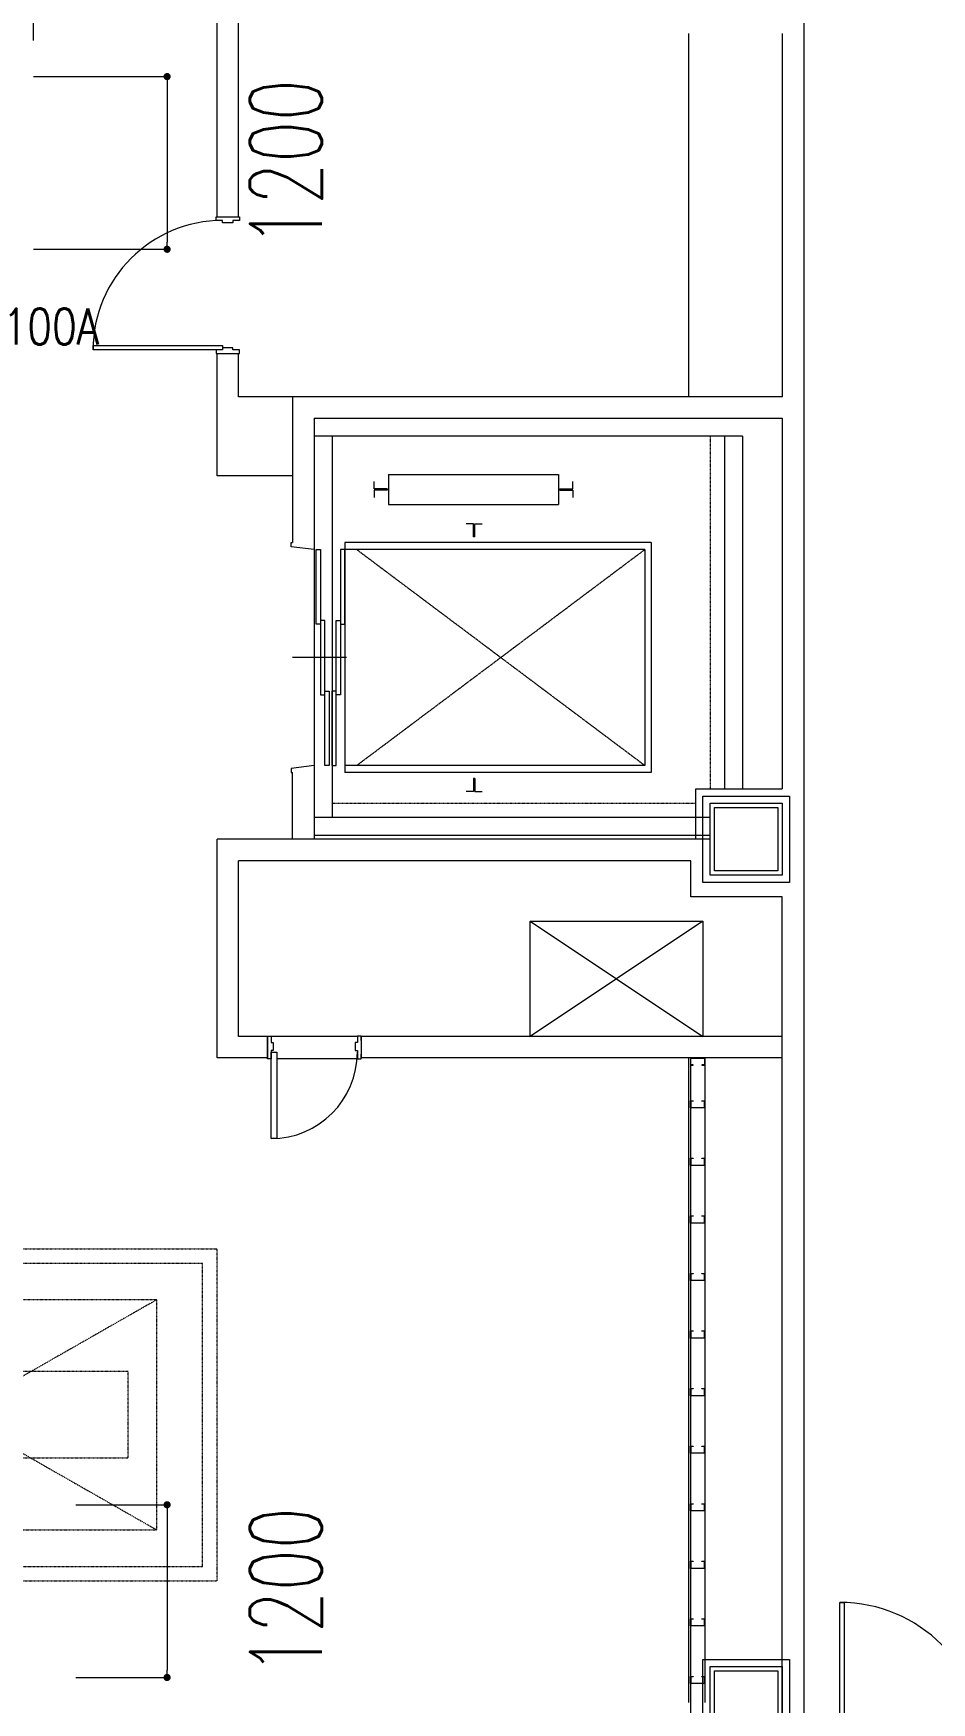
# Model space of a CAD drawing. Extents: x 225000 to 2157367, y 208400 to 840900.
# Drawn here: x 511976 to 518213, y 411202 to 422802 of the extents above; entities that cross this region are included whole.
import ezdxf
from ezdxf.enums import TextEntityAlignment as Align

# ---------------------------------------------------------------- set-up
doc = ezdxf.new("R2010")
doc.units = 0
doc.header["$LTSCALE"] = 10
doc.linetypes.add('Data Center Layout_L20$0$CENTERK0', pattern=[0.65, 0.5, -0.05, 0.05, -0.05])
doc.linetypes.add('Data Center Layout_L20$0$HIDDENK1', pattern=[0.334, 0.167, -0.167])
doc.layers.add('Data Center Layout_L20$0$ARC', color=252, linetype='Continuous', lineweight=0)
doc.layers.add('Data Center Layout_L20$0$STEEL1', color=252, linetype='Continuous', lineweight=0)
doc.layers.add('Data Center Layout_L20$0$MACHINE-DIM', color=252, linetype='Continuous')
doc.layers.add('XFM2P20L-DC$0$M-DUCT-TEXT', color=4, linetype='Continuous')
doc.styles.add('Data Center Layout_L20$0$型式1', font='simplex.shx', dxfattribs={"width": 0.68, "bigfont": 'chineset.shx'})
doc.styles.add('XFM2P20L-DC$0$aa-txt', font='simplex.shx', dxfattribs={"width": 0.8, "bigfont": 'CHINA.shx'})
doc.dimstyles.new('Data Center Layout_L20$0$DIM-50-00', dxfattribs={"dimscale": 0, "dimtxt": 150, "dimasz": 50, "dimexe": 0, "dimexo": 0.1, "dimgap": 50, "dimtad": 1, "dimdec": 1, "dimdsep": 46, "dimtxsty": 'Data Center Layout_L20$0$型式1', "dimblk": 'Data Center Layout_L20$0$_Dot', "dimcen": 0, "dimclrd": 256, "dimclre": 256, "dimclrt": 256, "dimadec": 0, "dimazin": 0, "dimtfac": 0.8, "dimtdec": 1, "dimtmove": 2, "dimatfit": 3, "dimldrblk": 'Data Center Layout_L20$0$_ArchTick', "dimfxl": 1, "dimtolj": 1, "dimlwd": 13, "dimlwe": 9, "dimarcsym": 0})

# ---------------------------------------------------------------- blocks, each defined once
blk = doc.blocks.new('Data Center Layout_L20$0$_Dot')
at = {"layer": 'Data Center Layout_L20$0$MACHINE-DIM', "color": 0, "lineweight": -2}
blk.add_line((-0.5, 0), (-1, 0), dxfattribs=at)
at = {"layer": 'Data Center Layout_L20$0$MACHINE-DIM', "color": 0, "const_width": 0.5}
blk.add_lwpolyline([(-0.25, 0, 1), (0.25, 0, 1)], format="xyb", close=True, dxfattribs=at)
blk = doc.blocks.new('*D117')
at = {"layer": 'Data Center Layout_L20$0$STEEL1', "lineweight": 9, "transparency": 16777216}
for p, q in [((511976, 222752), (511976, 223354)), ((513251, 222752), (513251, 223354))]:
    blk.add_line(p, q, dxfattribs=at)
at = {"layer": 'Data Center Layout_L20$0$STEEL1', "lineweight": 13, "transparency": 16777216}
blk.add_line((512026, 223354), (513201, 223354), dxfattribs=at)
at = {"layer": 'DEFPOINTS', "color": 0, "transparency": 16777216}
for p in [(513251, 223354), (511976, 222752), (513251, 222752)]:
    blk.add_point(p, dxfattribs=at)
at = {"layer": 'Data Center Layout_L20$0$STEEL1', "lineweight": 13, "transparency": 16777216, "xscale": 50, "yscale": 50, "zscale": 50, "rotation": 180}
blk.add_blockref('Data Center Layout_L20$0$_Dot', (511976, 223354), dxfattribs=at)
at = {"layer": 'Data Center Layout_L20$0$STEEL1', "lineweight": 13, "transparency": 16777216, "xscale": 50, "yscale": 50, "zscale": 50}
blk.add_blockref('Data Center Layout_L20$0$_Dot', (513251, 223354), dxfattribs=at)
at = {"layer": 'Data Center Layout_L20$0$STEEL1', "transparency": 16777216, "insert": (512613, 223654), "char_height": 500, "attachment_point": 5, "style": 'Data Center Layout_L20$0$型式1'}
blk.add_mtext('\\A1;1275', dxfattribs=at)
blk = doc.blocks.new('Data Center Layout_L20$0$_ArchTick')
at = {"layer": 'Data Center Layout_L20$0$MACHINE-DIM', "color": 0, "const_width": 0.15}
blk.add_lwpolyline([(-0.5, -0.5), (0.5, 0.5)], dxfattribs=at)
blk = doc.blocks.new('*D120')
at = {"layer": 'Data Center Layout_L20$0$STEEL1', "lineweight": 9, "transparency": 16777216}
for p, q in [((511976, 222502), (512904, 222502)), ((511976, 221302), (512904, 221302))]:
    blk.add_line(p, q, dxfattribs=at)
at = {"layer": 'Data Center Layout_L20$0$STEEL1', "lineweight": 13, "transparency": 16777216}
blk.add_line((512904, 222452), (512904, 221352), dxfattribs=at)
at = {"layer": 'DEFPOINTS', "color": 0, "transparency": 16777216}
for p in [(511976, 222502), (511976, 221302), (512904, 221302)]:
    blk.add_point(p, dxfattribs=at)
at = {"layer": 'Data Center Layout_L20$0$STEEL1', "lineweight": 13, "transparency": 16777216, "xscale": 50, "yscale": 50, "zscale": 50}
for p, rotation in [((512904, 222502), 90), ((512904, 221302), 270)]:
    blk.add_blockref('Data Center Layout_L20$0$_Dot', p, dxfattribs=dict(at, rotation=rotation))
at = {"layer": 'Data Center Layout_L20$0$STEEL1', "transparency": 16777216, "insert": (513729, 221902), "char_height": 500, "attachment_point": 5, "rotation": 90, "style": 'Data Center Layout_L20$0$型式1'}
blk.add_mtext('\\A1;1200', dxfattribs=at)
blk = doc.blocks.new('*D121')
at = {"layer": 'Data Center Layout_L20$0$STEEL1', "lineweight": 9, "transparency": 16777216}
for p, q in [((512270, 212577), (512904, 212577)), ((512270, 211377), (512904, 211377))]:
    blk.add_line(p, q, dxfattribs=at)
at = {"layer": 'Data Center Layout_L20$0$STEEL1', "lineweight": 13, "transparency": 16777216}
blk.add_line((512904, 212527), (512904, 211427), dxfattribs=at)
at = {"layer": 'DEFPOINTS', "color": 0, "transparency": 16777216}
for p in [(512270, 212577), (512270, 211377), (512904, 211377)]:
    blk.add_point(p, dxfattribs=at)
at = {"layer": 'Data Center Layout_L20$0$STEEL1', "lineweight": 13, "transparency": 16777216, "xscale": 50, "yscale": 50, "zscale": 50}
for p, rotation in [((512904, 212577), 90), ((512904, 211377), 270)]:
    blk.add_blockref('Data Center Layout_L20$0$_Dot', p, dxfattribs=dict(at, rotation=rotation))
at = {"layer": 'Data Center Layout_L20$0$STEEL1', "transparency": 16777216, "insert": (513729, 211977), "char_height": 500, "attachment_point": 5, "rotation": 90, "style": 'Data Center Layout_L20$0$型式1'}
blk.add_mtext('\\A1;1200', dxfattribs=at)
blk = doc.blocks.new('XFM2P20L-DC')
at = {"layer": 'XFM2P20L-DC$0$M-DUCT-TEXT', "style": 'XFM2P20L-DC$0$aa-txt', "width": 0.8}
blk.add_text('100A', height=250, dxfattribs=at).set_placement((511762, 220765, 0), align=Align.MIDDLE_LEFT)
blk = doc.blocks.new('Data Center Layout_L20')
at = {"layer": 'Data Center Layout_L20$0$ARC'}
for p, q in [((517325.59, 223452.31), (517325.59, 210922.31)), ((516525.59, 222802.31), (516525.59, 220277.31)), ((517175.59, 222802.31), (517175.59, 220277.31)), ((513250.59, 221526.92), (513400.59, 221526.92)), ((513250.59, 220577.31), (513400.59, 220577.31)), ((517175.59, 220127.31), (517175.59, 217602.31)), ((516900.59, 220002.31), (513925.59, 220002.31)), ((513925.59, 220002.31), (513925.59, 217352.31)), ((514050.59, 220002.31), (514050.59, 217352.31)), ((516775.59, 220002.31), (516775.59, 217552.31)), ((516900.59, 220002.31), (516900.59, 217552.31)), ((517175.59, 220002.31), (517175.59, 217602.31)), ((517175.59, 219852.31), (517175.59, 217552.31)), ((513775.59, 219727.31), (513250.59, 219727.31)), ((514441.96, 219737.32), (515621.96, 219737.32)), ((514441.96, 219737.32), (514441.96, 219527.32)), ((515621.96, 219737.32), (515621.96, 219527.32)), ((514341.96, 219637.32), (514341.96, 219687.32)), ((514431.96, 219637.32), (514341.96, 219637.32)), ((514341.96, 219627.32), (514341.96, 219577.32)), ((514431.96, 219627.32), (514341.96, 219627.32)), ((514431.96, 219637.32), (514431.96, 219627.32)), ((515631.96, 219637.32), (515721.96, 219637.32)), ((515631.96, 219637.32), (515631.96, 219627.32)), ((515631.96, 219627.32), (515721.96, 219627.32)), ((515721.96, 219637.32), (515721.96, 219687.32)), ((515721.96, 219627.32), (515721.96, 219577.32)), ((514441.96, 219527.32), (515621.96, 219527.32)), ((515031.96, 219394.81), (514981.96, 219394.81)), ((515031.96, 219304.81), (515031.96, 219394.81)), ((515041.96, 219304.81), (515041.96, 219394.81)), ((515041.96, 219394.81), (515091.96, 219394.81)), ((516264.96, 219264.81), (514138.96, 219264.81)), ((514138.96, 219264.81), (514138.96, 217664.81)), ((515041.96, 219304.81), (515031.96, 219304.81)), ((516264.96, 219264.81), (516264.96, 217664.81)), ((514220.96, 219214.81), (514138.96, 219214.81)), ((516220.96, 219214.81), (514220.96, 219214.81)), ((516220.96, 219214.81), (516220.96, 217714.81)), ((514150.59, 218464.31), (513773.96, 218464.31)), ((514220.96, 217714.81), (514138.96, 217714.81)), ((516264.96, 217664.81), (514138.96, 217664.81)), ((516220.96, 217714.81), (514220.96, 217714.81)), ((515041.96, 217624.81), (515031.96, 217624.81)), ((515031.96, 217624.81), (515031.96, 217534.81)), ((515041.96, 217624.81), (515041.96, 217534.81)), ((515031.96, 217534.81), (514981.96, 217534.81)), ((515041.96, 217534.81), (515091.96, 217534.81)), ((516575.59, 217552.31), (517175.59, 217552.31)), ((516675.59, 217352.31), (513925.59, 217352.31)), ((516675.59, 217227.31), (513925.59, 217227.31)), ((516540.59, 217052.31), (513400.59, 217052.31)), ((516540.59, 216802.31), (516540.59, 217052.31)), ((517175.59, 216802.31), (516540.59, 216802.31)), ((517175.59, 210952.31), (517175.59, 216802.31)), ((515425.59, 216632.31), (516625.59, 215832.31)), ((516625.59, 216632.31), (515425.59, 215832.31)), ((513600.59, 215832.31), (513400.59, 215832.31)), ((513600.59, 215832.31), (513600.59, 215682.31)), ((513625.59, 215834.8), (514225.59, 215834.8)), ((517175.59, 215832.31), (514250.59, 215832.31)), ((514250.59, 215832.31), (514250.59, 215682.31)), ((513600.59, 215682.31), (513250.59, 215682.31)), ((514225.59, 215676.8), (513665.59, 215676.8)), ((517175.59, 215682.31), (514250.59, 215682.31)), ((516525.59, 215682.31), (516525.59, 211202.31)), ((516538.09, 215682.31), (516538.09, 211274.31)), ((516638.09, 215682.31), (516638.09, 211202.31)), ((516538.09, 211864.33), (516538.09, 208796.31)), ((516675.59, 210952.31), (516675.59, 211452.31)), ((516675.59, 210952.31), (516675.59, 211452.31)), ((516675.59, 210952.31), (516675.59, 211452.31))]:
    blk.add_line(p, q, dxfattribs=at)
at = {"layer": 'Data Center Layout_L20$0$ARC', "linetype": 'Continuous'}
for p, q in [((513250.59, 221526.92), (513250.59, 223202.31)), ((513400.59, 221526.92), (513400.59, 223062.31)), ((513250.59, 219727.31), (513250.59, 220577.31)), ((513400.59, 220277.31), (513400.59, 220577.31)), ((517175.59, 220277.31), (513400.59, 220277.31)), ((513775.59, 220277.31), (513775.59, 219264.81)), ((513925.59, 220127.31), (517175.59, 220127.31)), ((513925.59, 220127.31), (513925.59, 219214.81)), ((513765.59, 219234.81), (513765.59, 219264.81)), ((513765.59, 219264.81), (513775.59, 219264.81)), ((513925.59, 219214.81), (513765.59, 219234.81)), ((513925.59, 217714.81), (513765.59, 217694.81)), ((513765.59, 217694.81), (513765.59, 217664.81)), ((513765.59, 217664.81), (513775.59, 217664.81)), ((513775.59, 217202.31), (513775.59, 217664.81)), ((513925.59, 217714.81), (513925.59, 217202.31)), ((516575.59, 217202.31), (516575.59, 217552.31)), ((516675.59, 217202.31), (513250.59, 217202.31)), ((513250.59, 215682.31), (513250.59, 217202.31)), ((513400.59, 215832.31), (513400.59, 217052.31))]:
    blk.add_line(p, q, dxfattribs=at)
at = {"layer": 'Data Center Layout_L20$0$ARC', "linetype": 'Data Center Layout_L20$0$HIDDENK1'}
for p, q in [((516675.59, 220002.31), (516675.59, 217552.31)), ((514050.59, 217452.31), (516575.59, 217452.31)), ((511400.59, 214356.31), (513250.59, 214356.31)), ((511400.59, 214256.31), (513150.59, 214256.31)), ((513150.59, 212148.31), (513150.59, 214256.31)), ((513250.59, 212048.31), (513250.59, 214356.31)), ((510031.59, 214002.31), (512832.59, 212402.31)), ((512832.59, 214002.31), (510031.59, 212402.31)), ((509651.59, 212048.31), (513250.59, 212048.31)), ((509751.59, 212148.31), (513150.59, 212148.31))]:
    blk.add_line(p, q, dxfattribs=at)
at = {"layer": 'Data Center Layout_L20$0$ARC', "linetype": 'Data Center Layout_L20$0$CENTERK0'}
for p, q in [((514220.96, 217714.81), (516220.96, 219214.81)), ((516220.96, 217714.81), (514220.96, 219214.81))]:
    blk.add_line(p, q, dxfattribs=at)
at = {"layer": 'Data Center Layout_L20$0$ARC'}
for points in [[(513406.59, 221526.92), (513406.59, 221501.92), (513361.59, 221501.92), (513361.59, 221486.92), (513289.59, 221486.92), (513289.59, 221501.92), (513244.59, 221501.92), (513244.59, 221526.92), (513406.59, 221526.92)], [(513406.59, 220577.31), (513406.59, 220602.31), (513361.59, 220602.31), (513361.59, 220617.31), (513289.59, 220617.31), (513289.59, 220602.31), (513244.59, 220602.31), (513244.59, 220577.31), (513406.59, 220577.31)], [(514250.59, 215802.8), (514250.59, 215834.8), (514225.59, 215834.8), (514225.59, 215789.8), (514210.59, 215789.8), (514210.59, 215734.8), (514225.59, 215734.8), (514225.59, 215676.8), (514250.59, 215676.8), (514250.59, 215708.8)]]:
    blk.add_lwpolyline(points, dxfattribs=at)
for points in [[(512389.59, 220602.31), (512389.59, 220632.31), (513289.59, 220632.31), (513289.59, 220602.31)], [(513938.96, 218697.81), (513938.96, 219214.81), (513968.96, 219214.81), (513968.96, 218697.81)], [(514138.96, 218697.81), (514138.96, 219214.81), (514108.96, 219214.81), (514108.96, 218697.81)], [(513968.96, 218722.81), (513968.96, 218205.81), (513998.96, 218205.81), (513998.96, 218722.81)], [(514108.96, 218722.81), (514108.96, 218205.81), (514078.96, 218205.81), (514078.96, 218722.81)], [(514028.96, 218230.81), (514028.96, 217713.81), (513998.96, 217713.81), (513998.96, 218230.81)], [(514048.96, 218230.81), (514048.96, 217713.81), (514078.96, 217713.81), (514078.96, 218230.81)], [(516625.59, 217502.31), (517225.59, 217502.31), (517225.59, 216902.31), (516625.59, 216902.31)], [(516675.59, 216952.31), (516675.59, 217452.31), (517175.59, 217452.31), (517175.59, 216952.31)], [(516705.59, 216982.31), (516705.59, 217422.31), (517145.59, 217422.31), (517145.59, 216982.31)], [(515425.59, 216632.31), (516625.59, 216632.31), (516625.59, 215832.31), (515425.59, 215832.31)], [(513600.59, 215802.8), (513600.59, 215834.8), (513625.59, 215834.8), (513625.59, 215789.8), (513640.59, 215789.8), (513640.59, 215734.8), (513625.59, 215734.8), (513625.59, 215676.8), (513600.59, 215676.8), (513600.59, 215708.8)], [(517575.59, 211898.31), (517605.59, 211898.31), (517605.59, 210898.31), (517575.59, 210898.31)], [(516625.59, 211502.31), (517225.59, 211502.31), (517225.59, 210902.31), (516625.59, 210902.31)], [(516675.59, 210952.31), (516675.59, 211452.31), (517175.59, 211452.31), (517175.59, 210952.31)], [(516705.59, 210982.31), (516705.59, 211422.31), (517145.59, 211422.31), (517145.59, 210982.31)]]:
    blk.add_lwpolyline(points, close=True, dxfattribs=at)
at = {"layer": 'Data Center Layout_L20$0$ARC', "linetype": 'Continuous'}
for points in [[(513625.59, 215721.8), (513665.59, 215721.8), (513665.59, 215121.8), (513625.59, 215121.8)], [(516618.09, 215632.31), (516638.09, 215632.31), (516638.09, 215682.31), (516538.09, 215682.31), (516538.09, 215632.31), (516558.09, 215632.31), (516558.09, 215634.61), (516540.39, 215634.61), (516540.39, 215680.01), (516635.79, 215680.01), (516635.79, 215634.61), (516618.09, 215634.61)], [(516618.09, 215384.81), (516638.09, 215384.81), (516638.09, 215334.81), (516538.09, 215334.81), (516538.09, 215384.81), (516558.09, 215384.81), (516558.09, 215382.51), (516540.39, 215382.51), (516540.39, 215337.11), (516635.79, 215337.11), (516635.79, 215382.51), (516618.09, 215382.51)], [(516618.09, 214984.81), (516638.09, 214984.81), (516638.09, 214934.81), (516538.09, 214934.81), (516538.09, 214984.81), (516558.09, 214984.81), (516558.09, 214982.51), (516540.39, 214982.51), (516540.39, 214937.11), (516635.79, 214937.11), (516635.79, 214982.51), (516618.09, 214982.51)], [(516618.09, 214584.81), (516638.09, 214584.81), (516638.09, 214534.81), (516538.09, 214534.81), (516538.09, 214584.81), (516558.09, 214584.81), (516558.09, 214582.51), (516540.39, 214582.51), (516540.39, 214537.11), (516635.79, 214537.11), (516635.79, 214582.51), (516618.09, 214582.51)], [(516618.09, 214184.81), (516638.09, 214184.81), (516638.09, 214134.81), (516538.09, 214134.81), (516538.09, 214184.81), (516558.09, 214184.81), (516558.09, 214182.51), (516540.39, 214182.51), (516540.39, 214137.11), (516635.79, 214137.11), (516635.79, 214182.51), (516618.09, 214182.51)], [(516618.09, 213784.81), (516638.09, 213784.81), (516638.09, 213734.81), (516538.09, 213734.81), (516538.09, 213784.81), (516558.09, 213784.81), (516558.09, 213782.51), (516540.39, 213782.51), (516540.39, 213737.11), (516635.79, 213737.11), (516635.79, 213782.51), (516618.09, 213782.51)], [(516618.09, 213384.81), (516638.09, 213384.81), (516638.09, 213334.81), (516538.09, 213334.81), (516538.09, 213384.81), (516558.09, 213384.81), (516558.09, 213382.51), (516540.39, 213382.51), (516540.39, 213337.11), (516635.79, 213337.11), (516635.79, 213382.51), (516618.09, 213382.51)], [(516618.09, 212984.81), (516638.09, 212984.81), (516638.09, 212934.81), (516538.09, 212934.81), (516538.09, 212984.81), (516558.09, 212984.81), (516558.09, 212982.51), (516540.39, 212982.51), (516540.39, 212937.11), (516635.79, 212937.11), (516635.79, 212982.51), (516618.09, 212982.51)], [(516618.09, 212584.81), (516638.09, 212584.81), (516638.09, 212534.81), (516538.09, 212534.81), (516538.09, 212584.81), (516558.09, 212584.81), (516558.09, 212582.51), (516540.39, 212582.51), (516540.39, 212537.11), (516635.79, 212537.11), (516635.79, 212582.51), (516618.09, 212582.51)], [(516618.09, 212184.81), (516638.09, 212184.81), (516638.09, 212134.81), (516538.09, 212134.81), (516538.09, 212184.81), (516558.09, 212184.81), (516558.09, 212182.51), (516540.39, 212182.51), (516540.39, 212137.11), (516635.79, 212137.11), (516635.79, 212182.51), (516618.09, 212182.51)], [(516618.09, 211784.81), (516638.09, 211784.81), (516638.09, 211734.81), (516538.09, 211734.81), (516538.09, 211784.81), (516558.09, 211784.81), (516558.09, 211782.51), (516540.39, 211782.51), (516540.39, 211737.11), (516635.79, 211737.11), (516635.79, 211782.51), (516618.09, 211782.51)], [(516618.09, 211384.81), (516638.09, 211384.81), (516638.09, 211334.81), (516538.09, 211334.81), (516538.09, 211384.81), (516558.09, 211384.81), (516558.09, 211382.51), (516540.39, 211382.51), (516540.39, 211337.11), (516635.79, 211337.11), (516635.79, 211382.51), (516618.09, 211382.51)]]:
    blk.add_lwpolyline(points, close=True, dxfattribs=at)
at = {"layer": 'Data Center Layout_L20$0$ARC', "linetype": 'Data Center Layout_L20$0$HIDDENK1'}
for points in [[(512832.59, 214002.31), (510031.59, 214002.31), (510031.59, 212402.31), (512832.59, 212402.31)], [(512632.59, 213502.31), (510732.59, 213502.31), (510732.59, 212902.31), (512632.59, 212902.31)]]:
    blk.add_lwpolyline(points, close=True, dxfattribs=at)
at = {"layer": 'Data Center Layout_L20$0$ARC'}
for centre, radius, start, end in [((513289.59, 220602.31), 900, 90, 180), ((517575.59, 210898.31), 1000, 0, 90)]:
    blk.add_arc(centre, radius, start, end, dxfattribs=at)
at = {"layer": 'Data Center Layout_L20$0$ARC', "linetype": 'Continuous'}
blk.add_arc((513625.59, 215721.8), 600, 270, 360, dxfattribs=at)
at = {"layer": 'Data Center Layout_L20$0$STEEL1'}
dim = blk.add_linear_dim(base=(513250.59, 223353.94), p1=(511975.59, 222752.31), p2=(513250.59, 222752.31), dimstyle='Data Center Layout_L20$0$DIM-50-00', override={"dimscale": 1, "dimtxt": 500}, dxfattribs=at)
dim.commit()
dim.dimension.update_dxf_attribs({"geometry": '*D117', "text_midpoint": (512613.09, 223653.94)})
for base, p1, p2, picture, middle in [((512903.83, 221302.31), (511975.59, 222502.31), (511975.59, 221302.31), '*D120', (513728.83, 221902.31)), ((512903.83, 211377.31), (512269.63, 212577.31), (512269.63, 211377.31), '*D121', (513728.83, 211977.31))]:
    dim = blk.add_linear_dim(base=base, p1=p1, p2=p2, angle=90, dimstyle='Data Center Layout_L20$0$DIM-50-00', override={"dimscale": 1, "dimtxt": 500}, dxfattribs=at)
    dim.commit()
    dim.dimension.update_dxf_attribs({"geometry": picture, "text_midpoint": middle})

msp = doc.modelspace()

# ---------------------------------------------------------------- block references
for name in ['XFM2P20L-DC', 'Data Center Layout_L20']:
    msp.add_blockref(name, (0, 200000))

doc.saveas('drawing.dxf')
